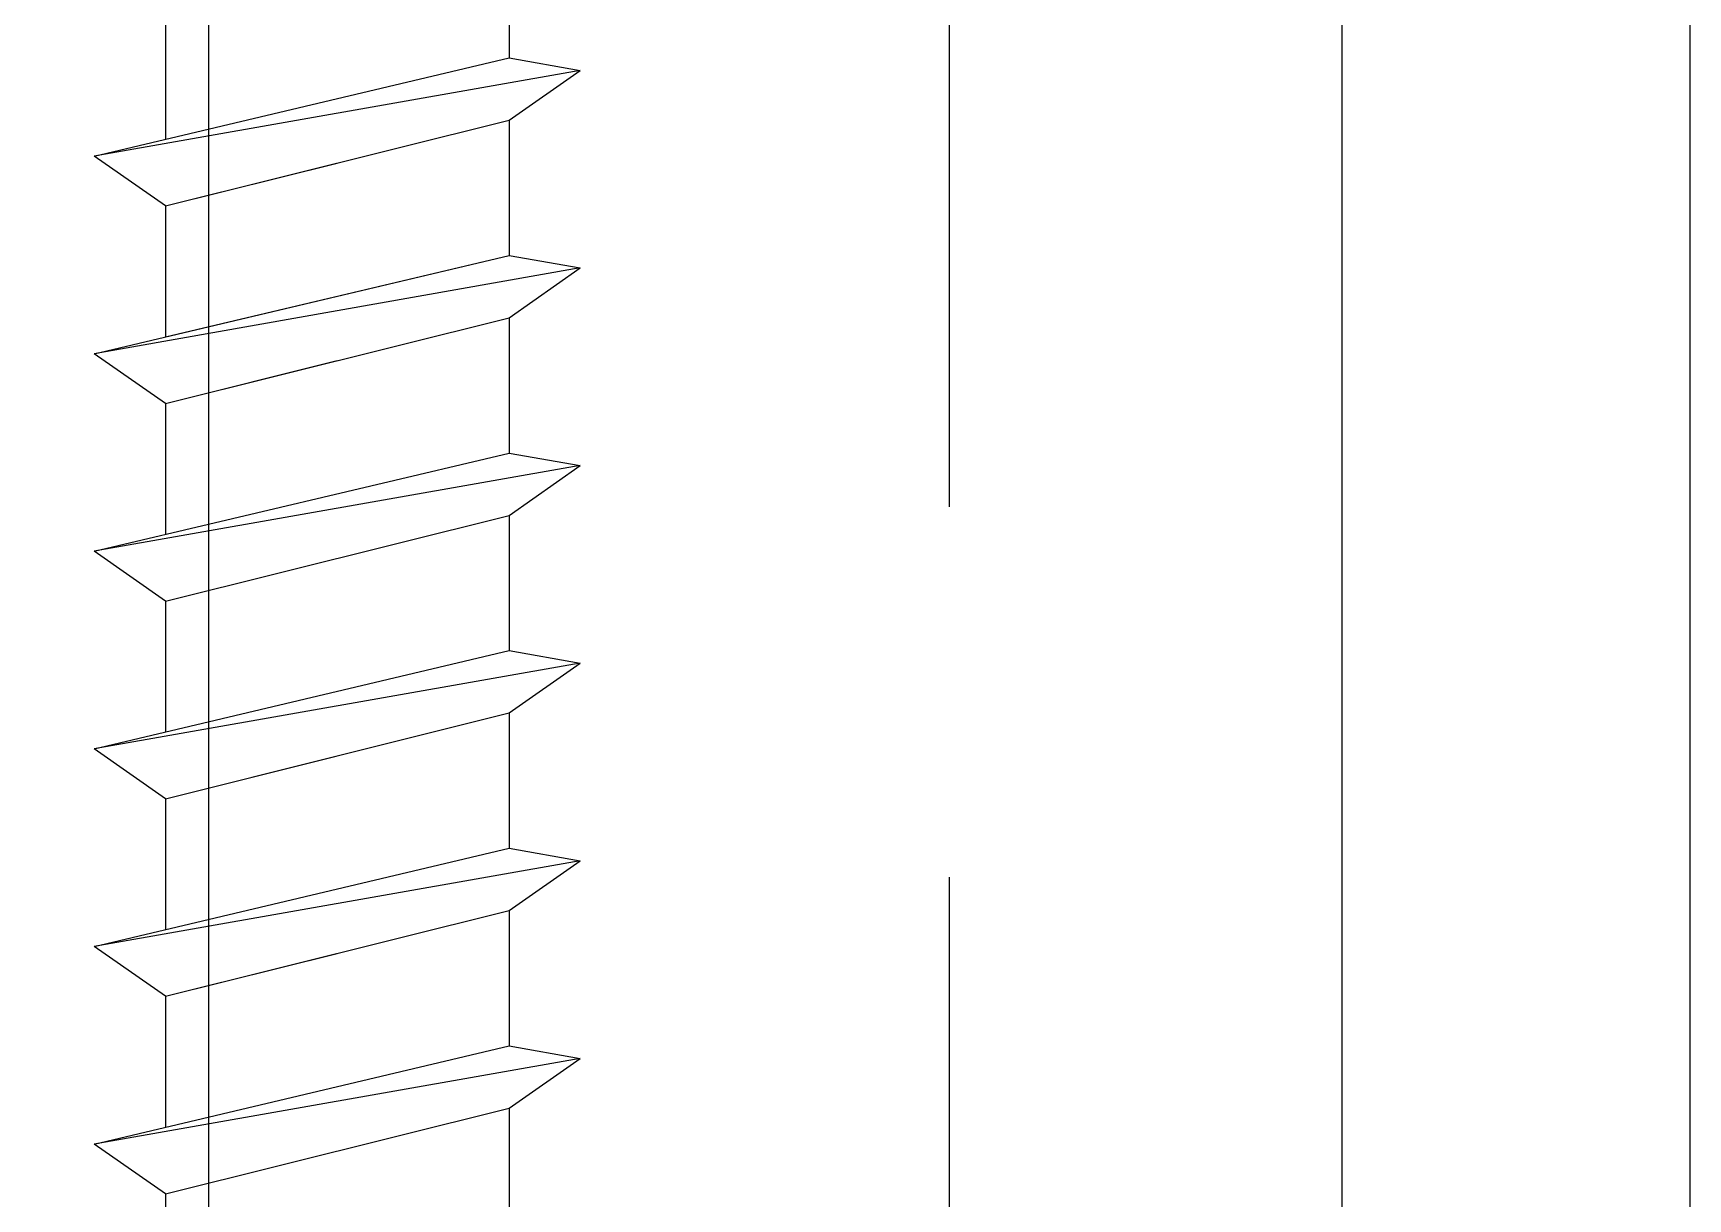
# Model space of a CAD drawing. Header units: inches. Extents: x -2661 to 42767, y -1222 to 9099.
# Drawn here: x -241.589 to -240.752, y 3474.65 to 3475.24 of the extents above; entities that cross this region are included whole.
import ezdxf

# ---------------------------------------------------------------- set-up
doc = ezdxf.new("R2010")
doc.units = ezdxf.units.IN
doc.header["$LTSCALE"] = 12
doc.header["$MEASUREMENT"] = 0
doc.layers.get('0').update_dxf_attribs({"linetype": 'CONTINUOUS'})
for name, color, linetype in [('S-FASTENERS', 2, 'CONTINUOUS'), ('S-NAIL', 2, 'CONTINUOUS'), ('S-SIMPSON', 2, 'CONTINUOUS'), ('S-WOOD', 3, 'CONTINUOUS')]:
    doc.layers.add(name, color=color, linetype=linetype)

# ---------------------------------------------------------------- blocks, each defined once
blk = doc.blocks.new('*U1147')
at = {"layer": 'S-WOOD'}
h = blk.add_hatch(dxfattribs=at)
h.set_pattern_fill('ANSI33', color=1, scale=3, angle=45, style=0)
h.set_pattern_definition([(90, (3.75, -8.375), (-0.75, 1e-16), []), (90, (4.125, -8), (-0.75, 1e-16), [0.375, -0.1875])])
h.paths.add_polyline_path([(5.25, -11.875), (0, -11.875), (0, 0), (5.25, 0)])
blk = doc.blocks.new('*U1292')
blk.add_line((0, 0.25), (0, -2.75))
blk = doc.blocks.new('SDS.25X6-f')
at = {"layer": 'S-SIMPSON', "color": 1}
for p, q in [((0.087, -3.58156), (0.087, -3.65)), ((0.087, -3.58156), (0.087, -3.65)), ((0.087, -3.58156), (0.087, -3.65)), ((0.087, -3.58156), (0.087, -3.65)), ((0.087, -3.58156), (0.087, -3.65)), ((0.087, -3.58156), (0.087, -3.65)), ((0.087, -3.58156), (0.087, -3.65)), ((0.087, -3.58156), (0.087, -3.65)), ((0.087, -3.58156), (0.087, -3.65)), ((0.087, -3.58156), (0.087, -3.65)), ((0.087, -3.58156), (0.087, -3.65)), ((-0.087, -3.62493), (-0.087, -3.6912)), ((-0.087, -3.62493), (-0.087, -3.6912)), ((-0.087, -3.62493), (-0.087, -3.6912)), ((-0.087, -3.62493), (-0.087, -3.6912)), ((-0.087, -3.62493), (-0.087, -3.6912)), ((-0.087, -3.62493), (-0.087, -3.6912)), ((-0.087, -3.62493), (-0.087, -3.6912)), ((-0.087, -3.62493), (-0.087, -3.6912)), ((-0.087, -3.62493), (-0.087, -3.6912)), ((-0.087, -3.62493), (-0.087, -3.6912)), ((-0.087, -3.62493), (-0.087, -3.6912)), ((-0.123, -3.69972), (0.087, -3.65)), ((-0.123, -3.69972), (0.087, -3.65)), ((-0.123, -3.69972), (0.087, -3.65)), ((-0.123, -3.69972), (0.087, -3.65)), ((-0.123, -3.69972), (0.087, -3.65)), ((-0.123, -3.69972), (0.087, -3.65)), ((-0.123, -3.69972), (0.087, -3.65)), ((-0.123, -3.69972), (0.087, -3.65)), ((-0.123, -3.69972), (0.087, -3.65)), ((-0.123, -3.69972), (0.087, -3.65)), ((-0.123, -3.69972), (0.087, -3.65)), ((0.087, -3.65), (0.123, -3.65635)), ((0.087, -3.65), (0.123, -3.65635)), ((0.087, -3.65), (0.123, -3.65635)), ((0.087, -3.65), (0.123, -3.65635)), ((0.087, -3.65), (0.123, -3.65635)), ((0.087, -3.65), (0.123, -3.65635)), ((0.087, -3.65), (0.123, -3.65635)), ((0.087, -3.65), (0.123, -3.65635)), ((0.087, -3.65), (0.123, -3.65635)), ((0.087, -3.65), (0.123, -3.65635)), ((0.087, -3.65), (0.123, -3.65635)), ((0.123, -3.65635), (-0.123, -3.69972)), ((0.123, -3.65635), (-0.123, -3.69972)), ((0.123, -3.65635), (-0.123, -3.69972)), ((0.123, -3.65635), (-0.123, -3.69972)), ((0.123, -3.65635), (-0.123, -3.69972)), ((0.123, -3.65635), (-0.123, -3.69972)), ((0.123, -3.65635), (-0.123, -3.69972)), ((0.123, -3.65635), (-0.123, -3.69972)), ((0.123, -3.65635), (-0.123, -3.69972)), ((0.123, -3.65635), (-0.123, -3.69972)), ((0.123, -3.65635), (-0.123, -3.69972)), ((0.087, -3.68156), (0.123, -3.65635)), ((0.087, -3.68156), (0.123, -3.65635)), ((0.087, -3.68156), (0.123, -3.65635)), ((0.087, -3.68156), (0.123, -3.65635)), ((0.087, -3.68156), (0.123, -3.65635)), ((0.087, -3.68156), (0.123, -3.65635)), ((0.087, -3.68156), (0.123, -3.65635)), ((0.087, -3.68156), (0.123, -3.65635)), ((0.087, -3.68156), (0.123, -3.65635)), ((0.087, -3.68156), (0.123, -3.65635)), ((0.087, -3.68156), (0.123, -3.65635)), ((-0.087, -3.72493), (0.087, -3.68156)), ((-0.087, -3.72493), (0.087, -3.68156)), ((-0.087, -3.72493), (0.087, -3.68156)), ((-0.087, -3.72493), (0.087, -3.68156)), ((-0.087, -3.72493), (0.087, -3.68156)), ((-0.087, -3.72493), (0.087, -3.68156)), ((-0.087, -3.72493), (0.087, -3.68156)), ((-0.087, -3.72493), (0.087, -3.68156)), ((-0.087, -3.72493), (0.087, -3.68156)), ((-0.087, -3.72493), (0.087, -3.68156)), ((-0.087, -3.72493), (0.087, -3.68156)), ((0.087, -3.68156), (0.087, -3.75)), ((0.087, -3.68156), (0.087, -3.75)), ((0.087, -3.68156), (0.087, -3.75)), ((0.087, -3.68156), (0.087, -3.75)), ((0.087, -3.68156), (0.087, -3.75)), ((0.087, -3.68156), (0.087, -3.75)), ((0.087, -3.68156), (0.087, -3.75)), ((0.087, -3.68156), (0.087, -3.75)), ((-0.087, -3.72493), (-0.123, -3.69972)), ((-0.087, -3.72493), (-0.123, -3.69972)), ((-0.087, -3.72493), (-0.123, -3.69972)), ((-0.087, -3.72493), (-0.123, -3.69972)), ((-0.087, -3.72493), (-0.123, -3.69972)), ((-0.087, -3.72493), (-0.123, -3.69972)), ((-0.087, -3.72493), (-0.123, -3.69972)), ((-0.087, -3.72493), (-0.123, -3.69972)), ((-0.087, -3.72493), (-0.123, -3.69972)), ((-0.087, -3.72493), (-0.123, -3.69972)), ((-0.087, -3.72493), (-0.123, -3.69972)), ((-0.087, -3.72493), (-0.123, -3.69972)), ((-0.087, -3.72493), (-0.123, -3.69972)), ((-0.087, -3.72493), (0, -3.70324)), ((-0.087, -3.72493), (0, -3.70324)), ((-0.087, -3.72493), (-0.087, -3.7912)), ((-0.087, -3.72493), (-0.087, -3.7912)), ((-0.087, -3.72493), (-0.087, -3.7912)), ((-0.087, -3.72493), (-0.087, -3.7912)), ((-0.087, -3.72493), (-0.087, -3.7912)), ((-0.087, -3.72493), (-0.087, -3.7912)), ((-0.087, -3.72493), (-0.087, -3.7912)), ((-0.087, -3.72493), (-0.087, -3.7912)), ((-0.087, -3.72493), (-0.087, -3.7912)), ((-0.087, -3.72493), (-0.087, -3.7912)), ((-0.123, -3.79972), (0.087, -3.75)), ((-0.123, -3.79972), (0.087, -3.75)), ((-0.123, -3.79972), (0.087, -3.75)), ((-0.123, -3.79972), (0.087, -3.75)), ((-0.123, -3.79972), (0.087, -3.75)), ((-0.123, -3.79972), (0.087, -3.75)), ((-0.123, -3.79972), (0.087, -3.75)), ((-0.123, -3.79972), (0.087, -3.75)), ((-0.087, -3.7912), (0.087, -3.75)), ((0.087, -3.75), (0.123, -3.75635)), ((0.087, -3.75), (0.123, -3.75635)), ((0.087, -3.75), (0.123, -3.75635)), ((0.087, -3.75), (0.123, -3.75635)), ((0.087, -3.75), (0.123, -3.75635)), ((0.087, -3.75), (0.123, -3.75635)), ((0.087, -3.75), (0.123, -3.75635)), ((0.087, -3.75), (0.123, -3.75635)), ((0.087, -3.75), (0.123, -3.75635)), ((0.123, -3.75635), (-0.123, -3.79972)), ((0.123, -3.75635), (-0.123, -3.79972)), ((0.123, -3.75635), (-0.123, -3.79972)), ((0.123, -3.75635), (-0.123, -3.79972)), ((0.123, -3.75635), (-0.123, -3.79972)), ((0.123, -3.75635), (-0.123, -3.79972)), ((0.123, -3.75635), (-0.123, -3.79972)), ((0.123, -3.75635), (-0.123, -3.79972)), ((0.123, -3.75635), (-0.123, -3.79972)), ((0.087, -3.78156), (0.123, -3.75635)), ((0.087, -3.78156), (0.123, -3.75635)), ((0.087, -3.78156), (0.123, -3.75635)), ((0.087, -3.78156), (0.123, -3.75635)), ((0.087, -3.78156), (0.123, -3.75635)), ((0.087, -3.78156), (0.123, -3.75635)), ((0.087, -3.78156), (0.123, -3.75635)), ((0.087, -3.78156), (0.123, -3.75635)), ((0.087, -3.78156), (0.123, -3.75635)), ((-0.087, -3.82493), (0.087, -3.78156)), ((-0.087, -3.82493), (0.087, -3.78156)), ((-0.087, -3.82493), (0.087, -3.78156)), ((-0.087, -3.82493), (0.087, -3.78156)), ((-0.087, -3.82493), (0.087, -3.78156)), ((-0.087, -3.82493), (0.087, -3.78156)), ((-0.087, -3.82493), (0.087, -3.78156)), ((-0.087, -3.82493), (0.087, -3.78156)), ((-0.087, -3.82493), (0.087, -3.78156)), ((0.087, -3.78156), (0.087, -3.85)), ((0.087, -3.78156), (0.087, -3.85)), ((0.087, -3.78156), (0.087, -3.85)), ((0.087, -3.78156), (0.087, -3.85)), ((0.087, -3.78156), (0.087, -3.85)), ((0.087, -3.78156), (0.087, -3.85)), ((0.087, -3.78156), (0.087, -3.85)), ((0.087, -3.78156), (0.087, -3.85)), ((0.087, -3.78156), (0.087, -3.85)), ((-0.087, -3.82493), (-0.123, -3.79972)), ((-0.087, -3.82493), (-0.123, -3.79972)), ((-0.087, -3.82493), (-0.123, -3.79972)), ((-0.087, -3.82493), (-0.123, -3.79972)), ((-0.087, -3.82493), (-0.123, -3.79972)), ((-0.087, -3.82493), (-0.123, -3.79972)), ((-0.087, -3.82493), (-0.123, -3.79972)), ((-0.087, -3.82493), (-0.123, -3.79972)), ((-0.087, -3.82493), (-0.123, -3.79972)), ((-0.087, -3.82493), (-0.123, -3.79972)), ((-0.087, -3.82493), (0, -3.80324)), ((-0.087, -3.82493), (-0.087, -3.8912)), ((-0.087, -3.82493), (-0.087, -3.8912)), ((-0.087, -3.82493), (-0.087, -3.8912)), ((-0.087, -3.82493), (-0.087, -3.8912)), ((-0.087, -3.82493), (-0.087, -3.8912)), ((-0.087, -3.82493), (-0.087, -3.8912)), ((-0.087, -3.82493), (-0.087, -3.8912)), ((-0.087, -3.82493), (-0.087, -3.8912)), ((-0.123, -3.89972), (0.087, -3.85)), ((-0.123, -3.89972), (0.087, -3.85)), ((-0.123, -3.89972), (0.087, -3.85)), ((-0.123, -3.89972), (0.087, -3.85)), ((-0.123, -3.89972), (0.087, -3.85)), ((-0.123, -3.89972), (0.087, -3.85)), ((0.087, -3.85), (0.123, -3.85635)), ((0.087, -3.85), (0.123, -3.85635)), ((0.087, -3.85), (0.123, -3.85635)), ((0.087, -3.85), (0.123, -3.85635)), ((0.087, -3.85), (0.123, -3.85635)), ((0.087, -3.85), (0.123, -3.85635)), ((0.123, -3.85635), (-0.123, -3.89972)), ((0.123, -3.85635), (-0.123, -3.89972)), ((0.123, -3.85635), (-0.123, -3.89972)), ((0.123, -3.85635), (-0.123, -3.89972)), ((0.123, -3.85635), (-0.123, -3.89972)), ((0.123, -3.85635), (-0.123, -3.89972)), ((0.087, -3.88156), (0.123, -3.85635)), ((0.087, -3.88156), (0.123, -3.85635)), ((0.087, -3.88156), (0.123, -3.85635)), ((0.087, -3.88156), (0.123, -3.85635)), ((0.087, -3.88156), (0.123, -3.85635)), ((0.087, -3.88156), (0.123, -3.85635)), ((-0.087, -3.92493), (0.087, -3.88156)), ((-0.087, -3.92493), (0.087, -3.88156)), ((-0.087, -3.92493), (0.087, -3.88156)), ((-0.087, -3.92493), (0.087, -3.88156)), ((-0.087, -3.92493), (0.087, -3.88156)), ((-0.087, -3.92493), (0.087, -3.88156)), ((0.087, -3.88156), (0.087, -3.95)), ((0.087, -3.88156), (0.087, -3.95)), ((0.087, -3.88156), (0.087, -3.95)), ((0.087, -3.88156), (0.087, -3.95)), ((0.087, -3.88156), (0.087, -3.95)), ((0.087, -3.88156), (0.087, -3.95)), ((0.087, -3.88156), (0.087, -3.95)), ((-0.087, -3.92493), (-0.123, -3.89972)), ((-0.087, -3.92493), (-0.123, -3.89972)), ((-0.087, -3.92493), (-0.123, -3.89972)), ((-0.087, -3.92493), (-0.123, -3.89972)), ((-0.087, -3.92493), (-0.123, -3.89972)), ((-0.087, -3.92493), (-0.123, -3.89972)), ((-0.087, -3.92493), (-0.087, -3.9912)), ((-0.087, -3.92493), (-0.087, -3.9912)), ((-0.087, -3.92493), (-0.087, -3.9912)), ((-0.087, -3.92493), (-0.087, -3.9912)), ((-0.087, -3.92493), (-0.087, -3.9912)), ((-0.087, -3.92493), (-0.087, -3.9912)), ((-0.087, -3.92493), (-0.087, -3.9912)), ((-0.123, -3.99972), (0.087, -3.95)), ((-0.123, -3.99972), (0.087, -3.95)), ((-0.123, -3.99972), (0.087, -3.95)), ((-0.123, -3.99972), (0.087, -3.95)), ((-0.123, -3.99972), (0.087, -3.95)), ((-0.123, -3.99972), (0.087, -3.95)), ((-0.123, -3.99972), (0.087, -3.95)), ((0.087, -3.95), (0.123, -3.95635)), ((0.087, -3.95), (0.123, -3.95635)), ((0.087, -3.95), (0.123, -3.95635)), ((0.087, -3.95), (0.123, -3.95635)), ((0.087, -3.95), (0.123, -3.95635)), ((0.087, -3.95), (0.123, -3.95635)), ((0.087, -3.95), (0.123, -3.95635)), ((0.123, -3.95635), (-0.123, -3.99972)), ((0.123, -3.95635), (-0.123, -3.99972)), ((0.123, -3.95635), (-0.123, -3.99972)), ((0.123, -3.95635), (-0.123, -3.99972)), ((0.123, -3.95635), (-0.123, -3.99972)), ((0.123, -3.95635), (-0.123, -3.99972)), ((0.123, -3.95635), (-0.123, -3.99972)), ((0.087, -3.98156), (0.123, -3.95635)), ((0.087, -3.98156), (0.123, -3.95635)), ((0.087, -3.98156), (0.123, -3.95635)), ((0.087, -3.98156), (0.123, -3.95635)), ((0.087, -3.98156), (0.123, -3.95635)), ((0.087, -3.98156), (0.123, -3.95635)), ((0.087, -3.98156), (0.123, -3.95635)), ((-0.087, -4.02493), (0.087, -3.98156)), ((-0.087, -4.02493), (0.087, -3.98156)), ((-0.087, -4.02493), (0.087, -3.98156)), ((-0.087, -4.02493), (0.087, -3.98156)), ((-0.087, -4.02493), (0.087, -3.98156)), ((-0.087, -4.02493), (0.087, -3.98156)), ((-0.087, -4.02493), (0.087, -3.98156)), ((0.087, -3.98156), (0.087, -4.05)), ((0.087, -3.98156), (0.087, -4.05)), ((0.087, -3.98156), (0.087, -4.05)), ((0.087, -3.98156), (0.087, -4.05)), ((0.087, -3.98156), (0.087, -4.05)), ((0.087, -3.98156), (0.087, -4.05)), ((0.087, -3.98156), (0.087, -4.05)), ((0.087, -3.98156), (0.087, -4.05)), ((0.087, -3.98156), (0.087, -4.05)), ((0.087, -3.98156), (0.087, -4.05)), ((0.087, -3.98156), (0.087, -4.05)), ((0.087, -3.98156), (0.087, -4.05)), ((0.087, -3.98156), (0.087, -4.05)), ((0.087, -3.98156), (0.087, -4.05)), ((-0.087, -4.02493), (-0.123, -3.99972)), ((-0.087, -4.02493), (-0.123, -3.99972)), ((-0.087, -4.02493), (-0.123, -3.99972)), ((-0.087, -4.02493), (-0.123, -3.99972)), ((-0.087, -4.02493), (-0.123, -3.99972)), ((-0.087, -4.02493), (-0.123, -3.99972)), ((-0.087, -4.02493), (-0.123, -3.99972)), ((-0.087, -4.02493), (-0.123, -3.99972)), ((-0.087, -4.02493), (0, -4.00324)), ((-0.087, -4.02493), (-0.087, -4.0912)), ((-0.087, -4.02493), (-0.087, -4.0912)), ((-0.087, -4.02493), (-0.087, -4.0912)), ((-0.087, -4.02493), (-0.087, -4.0912)), ((-0.087, -4.02493), (-0.087, -4.0912)), ((-0.087, -4.02493), (-0.087, -4.0912)), ((-0.087, -4.02493), (-0.087, -4.0912)), ((-0.087, -4.02493), (-0.087, -4.0912)), ((-0.123, -4.09972), (0.087, -4.05)), ((-0.123, -4.09972), (0.087, -4.05)), ((-0.123, -4.09972), (0.087, -4.05)), ((-0.123, -4.09972), (0.087, -4.05)), ((-0.123, -4.09972), (0.087, -4.05)), ((-0.123, -4.09972), (0.087, -4.05)), ((0.087, -4.05), (0.123, -4.05635)), ((0.087, -4.05), (0.123, -4.05635)), ((0.087, -4.05), (0.123, -4.05635)), ((0.087, -4.05), (0.123, -4.05635)), ((0.087, -4.05), (0.123, -4.05635)), ((0.087, -4.05), (0.123, -4.05635)), ((0.123, -4.05635), (-0.123, -4.09972)), ((0.123, -4.05635), (-0.123, -4.09972)), ((0.123, -4.05635), (-0.123, -4.09972)), ((0.123, -4.05635), (-0.123, -4.09972)), ((0.123, -4.05635), (-0.123, -4.09972)), ((0.123, -4.05635), (-0.123, -4.09972)), ((0.087, -4.08156), (0.123, -4.05635)), ((0.087, -4.08156), (0.123, -4.05635)), ((0.087, -4.08156), (0.123, -4.05635)), ((0.087, -4.08156), (0.123, -4.05635)), ((0.087, -4.08156), (0.123, -4.05635)), ((0.087, -4.08156), (0.123, -4.05635)), ((-0.087, -4.12493), (0.087, -4.08156)), ((-0.087, -4.12493), (0.087, -4.08156)), ((-0.087, -4.12493), (0.087, -4.08156)), ((-0.087, -4.12493), (0.087, -4.08156)), ((-0.087, -4.12493), (0.087, -4.08156)), ((-0.087, -4.12493), (0.087, -4.08156)), ((0.087, -4.08156), (0.087, -4.15)), ((0.087, -4.08156), (0.087, -4.15)), ((0.087, -4.08156), (0.087, -4.15)), ((0.087, -4.08156), (0.087, -4.15)), ((0.087, -4.08156), (0.087, -4.15)), ((0.087, -4.08156), (0.087, -4.15)), ((0.087, -4.08156), (0.087, -4.15)), ((-0.087, -4.12493), (-0.123, -4.09972)), ((-0.087, -4.12493), (-0.123, -4.09972)), ((-0.087, -4.12493), (-0.123, -4.09972)), ((-0.087, -4.12493), (-0.123, -4.09972)), ((-0.087, -4.12493), (-0.123, -4.09972)), ((-0.087, -4.12493), (-0.123, -4.09972)), ((-0.087, -4.12493), (-0.123, -4.09972)), ((-0.087, -4.12493), (0, -4.10324)), ((-0.087, -4.12493), (-0.087, -4.1912)), ((-0.087, -4.12493), (-0.087, -4.1912)), ((-0.087, -4.12493), (-0.087, -4.1912)), ((-0.087, -4.12493), (-0.087, -4.1912)), ((-0.087, -4.12493), (-0.087, -4.1912)), ((-0.087, -4.12493), (-0.087, -4.1912)), ((-0.087, -4.12493), (-0.087, -4.1912)), ((-0.123, -4.19972), (0.087, -4.15)), ((-0.123, -4.19972), (0.087, -4.15)), ((-0.123, -4.19972), (0.087, -4.15)), ((0.087, -4.15), (0.123, -4.15635)), ((0.087, -4.15), (0.123, -4.15635)), ((0.087, -4.15), (0.123, -4.15635)), ((0.123, -4.15635), (-0.123, -4.19972)), ((0.123, -4.15635), (-0.123, -4.19972)), ((0.123, -4.15635), (-0.123, -4.19972)), ((0.087, -4.18156), (0.123, -4.15635)), ((0.087, -4.18156), (0.123, -4.15635)), ((0.087, -4.18156), (0.123, -4.15635)), ((-0.087, -4.22493), (0.087, -4.18156)), ((-0.087, -4.22493), (0.087, -4.18156)), ((-0.087, -4.22493), (0.087, -4.18156)), ((0.087, -4.18156), (0.087, -4.25)), ((0.087, -4.18156), (0.087, -4.25)), ((0.087, -4.18156), (0.087, -4.25)), ((0.087, -4.18156), (0.087, -4.25)), ((0.087, -4.18156), (0.087, -4.25)), ((-0.087, -4.22493), (-0.123, -4.19972)), ((-0.087, -4.22493), (-0.123, -4.19972)), ((-0.087, -4.22493), (-0.123, -4.19972)), ((-0.087, -4.22493), (-0.087, -4.2912)), ((-0.087, -4.22493), (-0.087, -4.2912)), ((-0.087, -4.22493), (-0.087, -4.2912)), ((-0.087, -4.22493), (-0.087, -4.2912)), ((-0.087, -4.22493), (-0.087, -4.2912))]:
    blk.add_line(p, q, dxfattribs=at)
blk = doc.blocks.new('*U1812')
at = {"layer": 'S-FASTENERS'}
blk.add_blockref('SDS.25X6-f', (0, 0), dxfattribs=at)

msp = doc.modelspace()

# ---------------------------------------------------------------- block references
at = {"layer": 'S-NAIL', "color": 1}
msp.add_blockref('*U1292', (-240.92689, 3476.37768), dxfattribs=at)
at = {"layer": 'S-SIMPSON'}
msp.add_blockref('*U1812', (-241.43539, 3478.87768), dxfattribs=at)
at = {"layer": 'S-WOOD', "xscale": -1}
msp.add_blockref('*U1147', (-240.42689, 3475.75268), dxfattribs=at)

doc.saveas('drawing.dxf')
